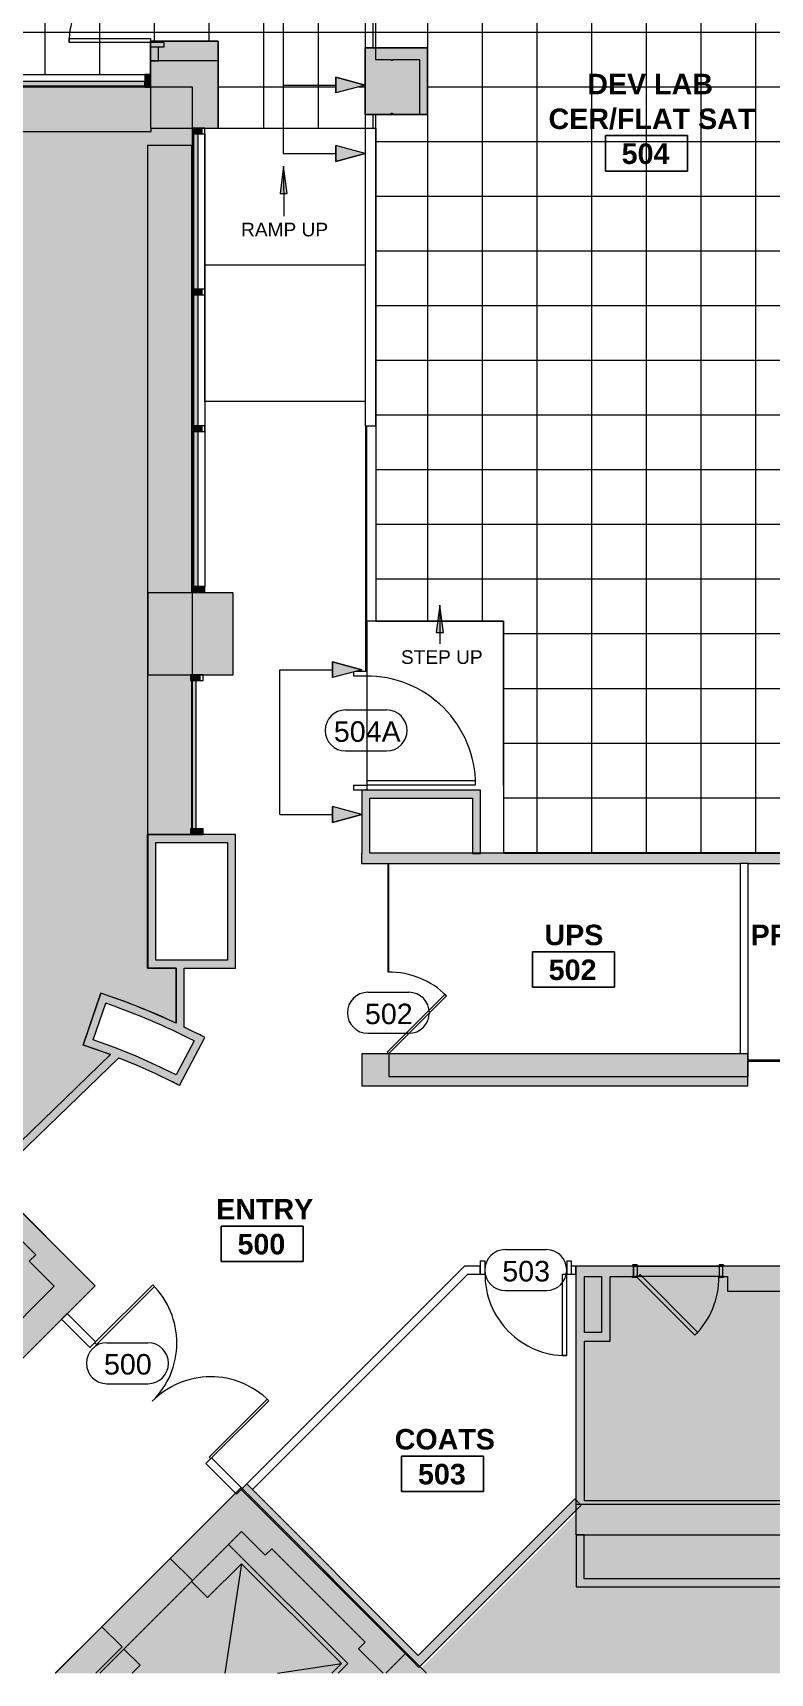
# Model space of a CAD drawing. Header units: inches. Extents: x 381 to 2249, y -1781 to -36.
# Drawn here: x 820 to 1144, y -1781 to -1061 of the extents above; entities that cross this region are included whole.
import ezdxf

# ---------------------------------------------------------------- set-up
doc = ezdxf.new("R2010")
doc.units = ezdxf.units.IN
doc.header["$MEASUREMENT"] = 0
for name, color, linetype, lineweight in [('A-ANNO-NOTE', 131, 'Continuous', 9), ('A-AREA-IDEN', 2, 'Continuous', 9), ('A-COLS', 52, 'Continuous', 13), ('A-DETL', 90, 'Continuous', 9), ('A-DETL-GENF', 92, 'Continuous', 9), ('A-DETL-THIN', 151, 'Continuous', 9), ('A-DOOR', 31, 'Continuous', 13), ('A-DOOR-FRAM', 31, 'Continuous', 20), ('A-DOOR-IDEN', 31, 'Continuous', 9), ('A-GLAZ-CURT', 52, 'Continuous', 13), ('A-GLAZ-CWMG', 51, 'Continuous', 13), ('A-WALL', 113, 'Continuous', 13), ('A-WALL-PATT', 111, 'Continuous', 13), ('G-ANNO-TEXT', 231, 'Continuous', 9), ('I-WALL', 2, 'Continuous', 13)]:
    doc.layers.add(name, color=color, linetype=linetype, lineweight=lineweight)
doc.styles.add('Swis721 Lt BT', font='swissl.ttf', dxfattribs={"height": 9})
doc.styles.add('Swis721 Lt BT_1', font='swissl.ttf', dxfattribs={"height": 6})
doc.styles.add('Swis721 Lt BT_B', font='', dxfattribs={"height": 9})
doc.styles.get('Swis721 Lt BT_B').set_extended_font_data('Swis721 Lt BT', bold=True)

# ---------------------------------------------------------------- blocks, each defined once
blk = doc.blocks.new('Walls 10 - Walls 10-5024447-Level 5 CONSTRUCTION')
at = {"layer": 'A-WALL', "lineweight": 9}
h = blk.add_hatch(color=7, dxfattribs=at)
h.paths.add_polyline_path([(1221.48, -1742.89), (1330.2, -1742.89), (1330.2, -1718.89), (1328.48, -1718.89), (1328.45, -1602.45), (1123.26, -1602.45), (1123.26, -1606.95), (1125.46, -1606.95), (1125.46, -1613.45), (1295.45, -1613.45), (1295.45, -1705.42), (1062.64, -1705.42), (1062.64, -1635.39), (1073.89, -1635.39), (1073.89, -1606.95), (1084.26, -1606.95), (1084.26, -1602.45), (1058.89, -1602.45), (1058.89, -1705.1), (1061.22, -1707.43), (1058.89, -1709.76), (1058.89, -1720.42), (1219.48, -1720.42), (1219.5, -1739.77), (1220.52, -1739.77), (1219.5, -1742.89)], flags=0)
h.paths.add_polyline_path([(1324.2, -1736.89), (1221.48, -1736.89), (1221.48, -1718.89), (1324.2, -1718.89)], flags=0)
h.paths.add_polyline_path([(1324.2, -1706.92), (1299.2, -1706.92), (1299.2, -1615.95), (1324.73, -1615.95), (1324.73, -1706.92)], flags=0)
h.paths.add_polyline_path([(1070.14, -1631.64), (1062.64, -1631.64), (1062.64, -1606.95), (1070.14, -1606.95), (1070.14, -1615.95)], flags=0)
h.paths.add_polyline_path([(1324.73, -1612.2), (1299.2, -1612.2), (1299.2, -1606.95), (1324.73, -1606.95)], flags=0)
at = {"layer": 'A-WALL', "color": 8, "lineweight": 20}
for p, q in [((1058.89, -1602.45), (1058.89, -1720.42)), ((1084.26, -1602.45), (1058.89, -1602.45)), ((1084.26, -1606.95), (1084.26, -1602.45)), ((1125.08, -1602.45), (1123.26, -1602.45)), ((1123.26, -1602.45), (1123.26, -1606.95)), ((1328.48, -1602.45), (1125.08, -1602.45)), ((1328.48, -1718.89), (1328.48, -1602.45)), ((1062.64, -1631.64), (1062.64, -1606.95)), ((1062.64, -1606.95), (1070.14, -1606.95)), ((1070.14, -1606.95), (1070.14, -1631.64)), ((1073.89, -1635.39), (1073.89, -1606.95)), ((1073.89, -1606.95), (1084.26, -1606.95)), ((1123.26, -1606.95), (1125.46, -1606.95)), ((1125.46, -1606.95), (1125.46, -1613.45)), ((1299.2, -1612.2), (1299.2, -1606.95)), ((1299.2, -1606.95), (1324.73, -1606.95)), ((1324.73, -1612.2), (1299.2, -1612.2)), ((1324.73, -1606.95), (1324.73, -1612.2)), ((1125.46, -1613.45), (1295.45, -1613.45)), ((1295.45, -1613.45), (1295.45, -1705.42)), ((1299.2, -1706.92), (1299.2, -1615.95)), ((1299.2, -1615.95), (1324.73, -1615.95)), ((1324.73, -1615.95), (1324.73, -1706.92)), ((1070.14, -1631.64), (1062.64, -1631.64)), ((1062.64, -1705.42), (1062.64, -1635.39)), ((1062.64, -1635.39), (1073.89, -1635.39)), ((1295.45, -1705.42), (1062.64, -1705.42)), ((1324.73, -1706.92), (1299.2, -1706.92)), ((1058.89, -1720.42), (1062.64, -1720.42)), ((1062.64, -1720.42), (1219.48, -1720.42)), ((1219.48, -1720.42), (1219.48, -1742.89)), ((1221.48, -1736.89), (1221.48, -1718.89)), ((1221.48, -1718.89), (1324.2, -1718.89)), ((1324.2, -1718.89), (1324.2, -1736.89)), ((1330.2, -1718.89), (1328.48, -1718.89)), ((1330.2, -1742.89), (1330.2, -1718.89)), ((1324.2, -1736.89), (1221.48, -1736.89)), ((1219.48, -1742.89), (1330.2, -1742.89))]:
    blk.add_line(p, q, dxfattribs=at)
at = {"layer": 'A-WALL', "lineweight": 9}
for p, q in [((1084.26, -1602.45), (1123.26, -1602.45)), ((1123.26, -1606.95), (1084.26, -1606.95))]:
    blk.add_line(p, q, dxfattribs=at)
blk = doc.blocks.new('Walls 27 - Walls 27-5057189-Level 5 CONSTRUCTION')
at = {"layer": 'A-WALL', "lineweight": 9}
blk.add_hatch(color=7, dxfattribs=at).paths.add_polyline_path([(531.98, -1781.15), (532.77, -1781.15), (766.26, -1547.65), (777.58, -1558.97), (780.4, -1556.14), (821.77, -1597.51), (818.94, -1600.33), (829.9, -1611.29), (795.25, -1645.94), (804.09, -1654.78), (847.81, -1611.06), (807.75, -1570.99), (809.99, -1568.75), (769.44, -1528.21), (743.9, -1553.75), (746.37, -1556.23), (521.45, -1781.15)], flags=0)
at = {"layer": 'A-WALL', "color": 8, "lineweight": 20}
for p, q in [((769.44, -1528.21), (743.9, -1553.75)), ((809.99, -1568.75), (769.44, -1528.21)), ((532.77, -1781.15), (766.26, -1547.65)), ((766.26, -1547.65), (777.58, -1558.97)), ((743.9, -1553.75), (746.37, -1556.23)), ((746.37, -1556.23), (521.45, -1781.15)), ((777.58, -1558.97), (780.4, -1556.14)), ((780.4, -1556.14), (821.77, -1597.51)), ((807.75, -1570.99), (809.99, -1568.75)), ((847.81, -1611.06), (807.75, -1570.99)), ((821.77, -1597.51), (818.94, -1600.33)), ((818.94, -1600.33), (829.9, -1611.29)), ((829.9, -1611.29), (795.25, -1645.94)), ((804.09, -1654.78), (847.81, -1611.06)), ((795.25, -1645.94), (804.09, -1654.78))]:
    blk.add_line(p, q, dxfattribs=at)
blk = doc.blocks.new('Walls 31 - Walls 28-5058252-Level 5 CONSTRUCTION')
at = {"layer": 'A-WALL', "lineweight": 9}
blk.add_hatch(color=7, dxfattribs=at).paths.add_polyline_path([(670.77, -1786.16), (688.58, -1786.16), (700.09, -1774.65), (691.19, -1765.74)], flags=0)
at = {"layer": 'A-WALL', "color": 8, "lineweight": 20}
for p, q in [((691.19, -1765.74), (670.77, -1786.16)), ((700.09, -1774.65), (691.19, -1765.74)), ((688.58, -1786.16), (700.09, -1774.65))]:
    blk.add_line(p, q, dxfattribs=at)
blk = doc.blocks.new('Walls 32 - Walls 32-5059790-Level 5 CONSTRUCTION')
at = {"layer": 'A-WALL', "lineweight": 9}
h = blk.add_hatch(color=7, dxfattribs=at)
h.paths.add_polyline_path([(993.09, -1781.15), (993.24, -1781), (911.93, -1699.68), (880.81, -1730.8), (890.54, -1740.52), (912.1, -1718.95), (922.53, -1729.38), (925.36, -1726.56), (966.37, -1767.56), (963.54, -1770.39), (974.3, -1781.15), (993.08, -1781.15)], flags=0)
h.paths.add_polyline_path([(990.03, -1778.62), (990.02, -1778.41), (990.14, -1778.51)], flags=0)
h.paths.add_polyline_path([(912.76, -1701.35), (911.95, -1700.54), (912.36, -1700.54)], flags=0)
at = {"layer": 'A-WALL', "color": 8, "lineweight": 20}
for p, q in [((911.93, -1699.68), (880.81, -1730.8)), ((993.24, -1781), (911.93, -1699.68)), ((890.54, -1740.52), (912.1, -1718.95)), ((912.1, -1718.95), (922.53, -1729.38)), ((922.53, -1729.38), (925.36, -1726.56)), ((925.36, -1726.56), (966.37, -1767.56)), ((880.81, -1730.8), (890.54, -1740.52)), ((966.37, -1767.56), (963.54, -1770.39)), ((963.54, -1770.39), (974.3, -1781.15)), ((993.09, -1781.15), (993.24, -1781))]:
    blk.add_line(p, q, dxfattribs=at)
blk = doc.blocks.new('Columns 2 - Columns 2-5065661-Level 5 CONSTRUCTION')
at = {"layer": 'A-COLS', "lineweight": 9}
blk.add_hatch(color=7, dxfattribs=at).paths.add_polyline_path([(908.47, -1342.89), (908.47, -1306.89), (870.97, -1306.89), (870.97, -1342.89), (890.36, -1342.89)], flags=0)
at = {"layer": 'A-COLS', "color": 8, "lineweight": 20}
for p, q in [((908.47, -1306.89), (870.97, -1306.89)), ((870.97, -1306.89), (870.97, -1342.89)), ((908.47, -1342.89), (908.47, -1306.89)), ((870.97, -1342.89), (908.47, -1342.89))]:
    blk.add_line(p, q, dxfattribs=at)
blk = doc.blocks.new('Columns 3 - Columns 2-5065752-Level 5 CONSTRUCTION')
at = {"layer": 'A-COLS', "color": 8, "lineweight": 20}
for p, q in [((901.93, -1307.34), (872.22, -1307.34)), ((872.22, -1307.34), (872.22, -1313.39)), ((901.93, -1336.88), (901.93, -1307.34)), ((872.22, -1313.39), (872.22, -1336.88)), ((872.22, -1336.88), (901.93, -1336.88))]:
    blk.add_line(p, q, dxfattribs=at)
blk = doc.blocks.new('System Panel - Glazed 2-5043937-Level 5 CONSTRUCTION')
at = {"layer": 'A-GLAZ-CURT', "lineweight": 9}
blk.add_hatch(color=7, dxfattribs=at).paths.add_polyline_path([(-34, 0.25), (34, 0.25), (34, 2.25), (-34, 2.25)], flags=0)
at = {"layer": 'A-GLAZ-CURT', "color": 8, "lineweight": 20}
for p, q in [((34, 2.25), (-34, 2.25)), ((-34, 2.25), (-34, 0.25)), ((-34, 0.25), (34, 0.25)), ((34, 0.25), (34, 2.25))]:
    blk.add_line(p, q, dxfattribs=at)
blk = doc.blocks.new('System Panel - Glazed 2-5067780-Level 5 CONSTRUCTION')
at = {"layer": 'A-GLAZ-CURT', "lineweight": 9}
blk.add_hatch(color=7, dxfattribs=at).paths.add_polyline_path([(-34.13, 2.25), (-34.13, 0.25), (34.13, 0.25), (34.13, 2.25), (27.38, 2.25)], flags=0)
at = {"layer": 'A-GLAZ-CURT', "color": 8, "lineweight": 20}
for p, q in [((34.13, 2.25), (-34.13, 2.25)), ((-34.13, 2.25), (-34.13, 0.25)), ((-34.13, 0.25), (34.13, 0.25)), ((34.13, 0.25), (34.13, 2.25))]:
    blk.add_line(p, q, dxfattribs=at)
blk = doc.blocks.new('Rectangular Mullion - 2_5_ x 5_ rectangular-5019623-Level 5 CONSTRUCTION')
at = {"layer": 'A-GLAZ-CWMG', "lineweight": 9}
blk.add_hatch(color=7, dxfattribs=at).paths.add_polyline_path([(0, 1.76), (0, -2.75), (-2.5, -2.75), (-2.5, 1.76), (-1.23, 1.76)], flags=0)
at = {"layer": 'A-GLAZ-CWMG', "color": 8, "lineweight": 20}
for p, q in [((-2.5, 2.75), (0, 2.75)), ((-2.5, -2.75), (-2.5, 2.75)), ((0, 2.75), (0, -2.75)), ((0, -2.75), (-2.5, -2.75))]:
    blk.add_line(p, q, dxfattribs=at)
blk = doc.blocks.new('System Panel - Glazed 2-5026264-Level 5 CONSTRUCTION')
at = {"layer": 'A-GLAZ-CURT', "lineweight": 9}
blk.add_hatch(color=7, dxfattribs=at).paths.add_polyline_path([(28.75, 0.25), (28.75, 2.25), (-28.75, 2.25), (-28.75, 0.25), (22.85, 0.25)], flags=0)
at = {"layer": 'A-GLAZ-CURT', "color": 8, "lineweight": 20}
for p, q in [((28.75, 2.25), (-28.75, 2.25)), ((-28.75, 2.25), (-28.75, 0.25)), ((-28.75, 0.25), (28.75, 0.25)), ((28.75, 0.25), (28.75, 2.25))]:
    blk.add_line(p, q, dxfattribs=at)
blk = doc.blocks.new('Walls 54 - Walls 3-5097410-Level 5 CONSTRUCTION')
at = {"layer": 'A-WALL', "lineweight": 9}
for p, q in [((58.33, -2292.62), (38.83, -2292.62)), ((38.83, -2292.74), (38.83, -2736.74)), ((58.34, -2363.49), (58.34, -2295.08)), ((58.34, -2422.12), (58.34, -2365.99)), ((58.34, -2428.12), (58.34, -2425.99)), ((58.34, -2483.49), (58.34, -2430.62)), ((58.34, -2543.49), (58.34, -2485.99)), ((58.34, -2603.49), (58.34, -2545.99)), ((58.34, -2663.49), (58.34, -2605.99)), ((58.34, -2733.99), (58.34, -2665.99)), ((38.83, -2736.74), (40.34, -2736.74))]:
    blk.add_line(p, q, dxfattribs=at)
blk = doc.blocks.new('Walls 69 - Walls 3-5097806-Level 5 CONSTRUCTION')
at = {"layer": 'A-WALL', "lineweight": 9}
for p, q in [((58.34, -2292.62), (38.83, -2292.62)), ((38.83, -2292.62), (38.83, -2594.97)), ((58.34, -2488.91), (58.34, -2292.62)), ((38.83, -2594.97), (38.94, -2594.97))]:
    blk.add_line(p, q, dxfattribs=at)
blk = doc.blocks.new('Single Flush w-Small Louvre - Int-L-WDMF-36_ x 84_-5099506-Level 5 CONSTRUCTION')
at = {"layer": 'A-DOOR', "color": 8, "lineweight": 20}
for p, q in [((-7.42, 28.07), (-8.65, 26.84)), ((-8.65, 26.84), (16.67, 1.51)), ((17.91, 2.75), (-7.42, 28.07)), ((16.67, 1.51), (17.91, 2.75))]:
    blk.add_line(p, q, dxfattribs=at)
at = {"layer": 'A-DOOR', "lineweight": 9}
blk.add_arc((17.91, 2.75), 35.81, 135, 180.5, dxfattribs=at)
at = {"layer": 'A-DOOR-FRAM', "color": 8}
for p, q in [((-20, 2.75), (-18, 2.75)), ((-20, 2.75), (-20, 2.25)), ((-20, 2.25), (-19.5, 2.25)), ((-19.5, -2.25), (-19.5, 2.25)), ((-18, -2.75), (-18, 2.75)), ((18, -2.75), (18, 2.75)), ((18, 2.75), (20, 2.75)), ((19.5, 2.25), (20, 2.25)), ((19.5, -2.25), (19.5, 2.25)), ((20, 2.75), (20, 2.25)), ((-20, -2.25), (-19.5, -2.25)), ((-20, -2.75), (-20, -2.25)), ((-20, -2.75), (-18, -2.75)), ((18, -2.75), (20, -2.75)), ((19.5, -2.25), (20, -2.25)), ((20, -2.75), (20, -2.25))]:
    blk.add_line(p, q, dxfattribs=at)
blk = doc.blocks.new('System Panel - Glazed 2-5107946-Level 5 CONSTRUCTION')
at = {"layer": 'A-GLAZ-CURT', "lineweight": 9}
blk.add_hatch(color=7, dxfattribs=at).paths.add_polyline_path([(-32.53, 2.11), (-32.53, 0.25), (32.53, 0.25), (32.53, 2.25), (-32.53, 2.25)], flags=0)
at = {"layer": 'A-GLAZ-CURT', "color": 8, "lineweight": 20}
for p, q in [((32.53, 2.25), (-32.53, 2.25)), ((-32.53, 2.25), (-32.53, 0.25)), ((-32.53, 0.25), (32.53, 0.25)), ((32.53, 0.25), (32.53, 2.25))]:
    blk.add_line(p, q, dxfattribs=at)
blk = doc.blocks.new('Single Glass Door1 - 36_ x 84_-5468083-Level 5 CONSTRUCTION')
at = {"layer": 'A-DOOR', "color": 8, "lineweight": 20}
for p, q in [((-7.42, 25.57), (-8.12, 24.87)), ((-8.12, 24.87), (17.2, -0.46)), ((17.91, 0.25), (-7.42, 25.57)), ((17.2, -0.46), (17.91, 0.25))]:
    blk.add_line(p, q, dxfattribs=at)
at = {"layer": 'A-DOOR', "lineweight": 9}
blk.add_arc((17.91, 0.25), 35.81, 135, 180.5, dxfattribs=at)
blk = doc.blocks.new('Columns 45 - Columns 2-5528227-Level 5 CONSTRUCTION')
at = {"layer": 'A-COLS', "lineweight": 9}
blk.add_hatch(color=7, dxfattribs=at).paths.add_polyline_path([(872.47, -1336.88), (901.93, -1336.88), (901.93, -1298.69), (872.22, -1298.69), (872.22, -1336.88)], flags=0)
at = {"layer": 'A-COLS', "color": 8, "lineweight": 20}
for p, q in [((901.93, -1298.69), (872.22, -1298.69)), ((872.22, -1298.69), (872.22, -1313.39)), ((901.93, -1336.88), (901.93, -1298.69)), ((872.22, -1313.39), (872.22, -1336.88)), ((872.22, -1336.88), (901.93, -1336.88))]:
    blk.add_line(p, q, dxfattribs=at)
blk = doc.blocks.new('Rectangular Mullion - 2_5_ x 5_ rectangular-5067085-Level 5 CONSTRUCTION')
at = {"layer": 'A-GLAZ-CWMG', "lineweight": 9}
blk.add_hatch(color=7, dxfattribs=at).paths.add_polyline_path([(0, -2.75), (0, 2.75), (-2.5, 2.75), (-2.5, -2.75)], flags=0)
at = {"layer": 'A-GLAZ-CWMG', "color": 8, "lineweight": 20}
for p, q in [((0, 2.75), (-2.5, 2.75)), ((-2.5, 2.75), (-2.5, -2.75)), ((0, -2.75), (0, 2.75)), ((-2.5, -2.75), (0, -2.75))]:
    blk.add_line(p, q, dxfattribs=at)
blk = doc.blocks.new('Double Glass Door - Full Rail - Long Pull-5548309-Level 5 CONSTRUCTION')
at = {"layer": 'A-DOOR', "lineweight": 20}
for p, q in [((-35, -1.26), (-36, -1.26)), ((-36, -1.75), (-36, -37.26)), ((-35, -37.26), (-35, -1.26)), ((35, -1.26), (36, -1.26)), ((35, -37.26), (35, -1.26)), ((36, -1.75), (36, -37.26)), ((-36, -37.26), (-35, -37.26)), ((36, -37.26), (35, -37.26))]:
    blk.add_line(p, q, dxfattribs=at)
at = {"layer": 'A-DOOR', "lineweight": 9}
for centre, start, end in [((-36, -1.26), 270, 0.5), ((36, -1.26), 179.5, 270)]:
    blk.add_arc(centre, 36, start, end, dxfattribs=at)
blk = doc.blocks.new('Single Flush - OTJ_SOLIDFLUSH_ALUM 3-5892479-Level 5 CONSTRUCTION')
at = {"layer": 'A-DOOR', "lineweight": 20}
for p, q in [((22.16, 48.06), (22.16, 0.25)), ((23.91, 48.06), (22.16, 48.06)), ((23.91, 0.25), (23.91, 48.06)), ((22.16, 0.25), (23.91, 0.25))]:
    blk.add_line(p, q, dxfattribs=at)
at = {"layer": 'A-DOOR', "lineweight": 9}
blk.add_arc((23.91, 0.25), 47.81, 90, 180.5, dxfattribs=at)
at = {"layer": 'A-DOOR-FRAM'}
for p, q in [((-26, -4.45), (-26, 0.25)), ((-26, 0.25), (-24, 0.25)), ((-24, -5.5), (-24, 0.25)), ((24, -5.5), (24, 0.25)), ((24, 0.25), (26, 0.25)), ((26, -5.5), (26, 0.25)), ((-25.72, -5.5), (-24, -5.5)), ((24, -5.5), (26, -5.5))]:
    blk.add_line(p, q, dxfattribs=at)
blk = doc.blocks.new('Single Flush - OTJ_SOLIDFLUSH_ALUM-5770997-Level 5 CONSTRUCTION')
at = {"layer": 'A-DOOR', "lineweight": 20}
for p, q in [((16.15625, -1.75), (17.302013, -1.75)), ((16.15625, -37.5625), (16.15625, -1.75)), ((17.90625, -1.75), (17.90625, -37.5625)), ((17.90625, -37.5625), (16.15625, -37.5625))]:
    blk.add_line(p, q, dxfattribs=at)
at = {"layer": 'A-DOOR', "lineweight": 9}
blk.add_arc((17.90625, -1.75), 35.8125, 179.5, 270, dxfattribs=at)
at = {"layer": 'A-DOOR-FRAM'}
for p, q in [((-20, 4), (-20, -1.75)), ((-20, 4), (-18, 4)), ((-18, 4), (-18, -1.75)), ((18.000004, 4), (18.000004, -1.75)), ((18.000004, 4), (20.000004, 4)), ((20.000004, 4), (20.000004, -1.75)), ((-20, -1.75), (-18, -1.75)), ((18.000004, -1.75), (20.000004, -1.75))]:
    blk.add_line(p, q, dxfattribs=at)
blk = doc.blocks.new('column - column-5689723-Level 5 CONSTRUCTION')
at = {"layer": 'A-WALL', "lineweight": 9}
blk.add_hatch(color=7, dxfattribs=at).paths.add_polyline_path([(986.14, -1096.9), (993.83, -1096.9), (993.83, -1067.65), (966.47, -1067.65), (966.47, -1096.9), (971.1, -1096.9)], flags=0)
at = {"layer": 'A-WALL', "color": 8, "lineweight": 20}
for p, q in [((993.83, -1067.65), (966.47, -1067.65)), ((966.47, -1067.65), (966.47, -1096.9)), ((993.83, -1096.9), (993.83, -1067.65)), ((966.47, -1096.9), (993.83, -1096.9))]:
    blk.add_line(p, q, dxfattribs=at)
blk = doc.blocks.new('Single Flush - OTJ_SOLIDFLUSH_ALUM-V11-Level 5 CONSTRUCTION')
at = {"layer": 'A-DOOR', "lineweight": 20}
for p, q in [((16.15625, -1.75), (17.90625, -1.75)), ((16.15625, -37.5625), (16.15625, -1.75)), ((17.90625, -1.75), (17.90625, -37.5625)), ((17.90625, -37.5625), (16.15625, -37.5625))]:
    blk.add_line(p, q, dxfattribs=at)
at = {"layer": 'A-DOOR', "lineweight": 9}
blk.add_arc((17.90625, -1.75), 35.8125, 179.5, 270, dxfattribs=at)
at = {"layer": 'A-DOOR-FRAM'}
for p, q in [((-20, 4), (-20, -1.75)), ((-20, 4), (-18, 4)), ((-18, 4), (-18, -1.75)), ((18.000004, 4), (18.000004, -1.75)), ((18.000004, 4), (20.000004, 4)), ((20.000004, 4), (20.000004, -1.75)), ((-20, -1.75), (-18, -1.75)), ((18.000004, -1.75), (20.000004, -1.75))]:
    blk.add_line(p, q, dxfattribs=at)
blk = doc.blocks.new('Align Symbol - Adjustable-5833604-Level 5 CONSTRUCTION')
at = {"layer": 'A-DETL-GENF'}
for p, q in [((0, -36), (0, -12.91)), ((30, -36), (30, -12.91)), ((0, -36), (30, -36))]:
    blk.add_line(p, q, dxfattribs=at)
blk = doc.blocks.new('Align Symbol - Adjustable-5833640-Level 5 CONSTRUCTION')
at = {"layer": 'A-DETL-GENF'}
for p, q in [((0, 36), (0, 12.91)), ((0, 36), (63.59, 36)), ((63.59, 36), (63.59, 12.91))]:
    blk.add_line(p, q, dxfattribs=at)
blk = doc.blocks.new('Room Tag - Room Name and Number-3379422-Level 5 CONSTRUCTION')
at = {"layer": 'A-AREA-IDEN'}
for p, q in [((-0.1881, -0.1636), (-0.1881, -0.0018)), ((-0.1881, -0.0018), (0.1869, -0.0018)), ((0.1869, -0.0018), (-0.1881, -0.0018)), ((-0.1881, -0.0018), (-0.1881, -0.1636)), ((0.1869, -0.0018), (0.1869, -0.1636)), ((0.1869, -0.1636), (0.1869, -0.0018)), ((0.1869, -0.1636), (-0.1881, -0.1636)), ((-0.1881, -0.1636), (0.1869, -0.1636))]:
    blk.add_line(p, q, dxfattribs=at)
blk = doc.blocks.new('Door Tag - Door Tag-41184-Level 5 CONSTRUCTION')
at = {"layer": 'A-DOOR-IDEN'}
for p, q in [((-0.09375, 0.09375), (0.09375, 0.09375)), ((-0.09375, -0.09375), (0.09375, -0.09375))]:
    blk.add_line(p, q, dxfattribs=at)
for centre, start, end in [((-0.09375, 0), 90, 270), ((0.09375, 0), 270, 90)]:
    blk.add_arc(centre, 0.09375, start, end, dxfattribs=at)

msp = doc.modelspace()

# ---------------------------------------------------------------- hatches: boundary and pattern name
at = {"layer": 'A-ANNO-NOTE'}
for points in [[(966.41, -1084.03), (966.46, -1084.01), (953.56, -1080.58)], [(953.56, -1087.5), (966.41, -1084.03), (953.56, -1080.58), (953.56, -1087.47)], [(953.56, -1117.5), (966.47, -1114.04), (953.56, -1110.58), (953.56, -1112.14)], [(952.04, -1344.1), (964.95, -1340.64), (952.04, -1337.18)], [(952.04, -1407.69), (964.95, -1404.23), (952.04, -1400.77)]]:
    msp.add_hatch(color=256, dxfattribs=at).paths.add_polyline_path(points, flags=0)
at = {"layer": 'A-DETL-GENF'}
h = msp.add_hatch(dxfattribs=at)
h.set_pattern_fill('FP2_8', color=254, style=0, pattern_type=2)
h.set_pattern_definition([(0, (-470.073, 619.15), (0, 24), []), (90, (-470.073, 619.15), (-24, 1e-15), [])])
h.paths.add_polyline_path([(1693.61, -1569.08), (1706.52, -1565.62), (1706.52, -1572.54), (1697.9, -1570.23)], flags=0)
h.paths.add_polyline_path([(1966.79, -1714.89), (2156.27, -1714.89), (2156.27, -1691.16), (2179.45, -1691.16), (2179.44, -1516.48), (2156.27, -1516.48), (2156.29, -1485.24), (2179.45, -1485.24), (2179.45, -1324.3), (2156.29, -1324.3), (2156.29, -1293.32), (2179.45, -1293.32), (2179.45, -1180.35), (2156.29, -1180.35), (2156.29, -1149.41), (2179.45, -1149.41), (2179.45, -805.57), (2173.15, -805.57), (2168.37, -820.66), (2142.16, -812.31), (2152.38, -780.14), (2174.01, -787), (2230.07, -611.24), (2208.83, -604.46), (2215.28, -584.24), (2013.19, -520.11), (2006.81, -540.12), (1980.87, -531.89), (1987.29, -511.65), (1784.64, -447.35), (1777.69, -469.28), (1751.74, -461.04), (1758.7, -439.12), (1555.91, -374.78), (1548.95, -396.7), (1522.98, -388.45), (1529.94, -366.54), (1327.96, -302.46), (1321.01, -324.38), (1291.44, -315), (1298.43, -292.99), (1100.12, -230.07), (1093.1, -252.06), (1063.58, -242.7), (1063.58, -242.61), (1063.54, -242.59), (1065.93, -235.08), (1052.71, -234.48), (1054.8, -227.88), (1065.95, -235.01), (1070.5, -220.67), (871.37, -157.5), (864.38, -179.51), (834.76, -170.08), (841.71, -148.16), (645.34, -85.85), (638.83, -106.37), (570.95, -84.81), (570.95, -100.41), (428.47, -100.41), (428.44, -112.91), (415.97, -112.91), (416.01, -318.91), (443.92, -318.91), (443.92, -350.39), (415.97, -350.39), (416.01, -556.89), (425.98, -556.89), (425.96, -592.8), (416.01, -592.8), (416.01, -799.14), (443.96, -799.14), (443.96, -828.61), (416.01, -828.61), (416.01, -1066.89), (428.3, -1066.89), (428.34, -1079.39), (872.22, -1079.39), (872.22, -1064.69), (901.93, -1064.69), (901.93, -1102.88), (971.1, -1102.88), (971.1, -1319.33), (1027.07, -1319.33), (1027.07, -1421.16), (1185.5, -1421.16), (1185.5, -1393.33), (1212.77, -1393.33), (1212.77, -1133.84), (1190.11, -1133.84), (1190.11, -1104.09), (1215.81, -1104.09), (1215.81, -936.89), (1199.31, -936.89), (1199.31, -936.96), (965.95, -936.96), (965.95, -886.75), (971.3, -886.75), (971.3, -718.53), (964.12, -716.25), (973.16, -687.74), (1001.71, -696.8), (1000.56, -700.43), (1099.69, -731.88), (1130.85, -633.65), (1815.84, -850.98), (1796.65, -911.47), (1682.72, -875.14), (1682.72, -1131.82), (1707.36, -1131.82), (1707.36, -1198.32), (1682.72, -1198.32), (1682.72, -1272.37), (1706.75, -1272.37), (1706.77, -1294.33), (1707.38, -1294.33), (1707.38, -1306.76), (1742.76, -1306.76), (1742.76, -1443.86), (1682.76, -1443.86), (1682.76, -1485.46), (1722.03, -1485.46), (1722, -1514.46), (1693.61, -1514.46), (1693.61, -1691.19), (1707.22, -1691.19), (1707.22, -1714.89), (1915.45, -1714.89), (1915.45, -1691.17), (1947.18, -1691.17), (1947.18, -1714.89)], flags=0)
h.paths.add_polyline_path([(1706.52, -1602.54), (1693.61, -1599.08), (1706.52, -1595.62)], flags=0)
h.paths.add_polyline_path([(993.83, -1096.9), (966.47, -1096.9), (966.47, -1067.65), (993.83, -1067.65)], flags=0)
h.paths.add_polyline_path([(953.56, -1087.5), (953.56, -1080.55), (966.46, -1084.05), (953.7, -1087.47)], flags=0)
h.paths.add_polyline_path([(681.72, -1074.06), (659.47, -1074.06), (659.47, -1050.06), (683.47, -1050.06), (683.47, -1074.06)], flags=0)
h.paths.add_polyline_path([(953.56, -1057.47), (953.56, -1050.55), (966.42, -1054.02), (965.95, -1054.15)], flags=0)
h.paths.add_polyline_path([(1853.12, -1019.06), (1830.23, -1011.8), (1837.53, -988.81), (1860.42, -996.07), (1855.43, -1011.8)], flags=0)
h.paths.add_polyline_path([(705.93, -831.68), (645.56, -831.68), (645.56, -802.15), (706.31, -802.18), (706.31, -829.68), (705.93, -829.68), (705.93, -829.94)], flags=0)
h.paths.add_polyline_path([(1942.16, -749.9), (1941.92, -749.83), (1941.9, -749.87), (1910.46, -739.85), (1923.17, -699.81), (1954.86, -709.87), (1942.16, -749.87)], flags=0)
h.paths.add_polyline_path([(659.64, -587.75), (659.64, -563.75), (683.64, -563.75), (683.64, -587.75)], flags=0)
h.paths.add_polyline_path([(1046.83, -295.7), (1033.48, -295.09), (1035.57, -288.49)], flags=0)
h = msp.add_hatch(color=9, dxfattribs=at)
h.paths.add_polyline_path([(508.24, -1781.15), (521.45, -1781.15), (746.37, -1556.23), (743.9, -1553.75), (769.44, -1528.21), (801.85, -1560.62), (854.63, -1509.6), (842.52, -1505.48), (850.3, -1482.61), (854.63, -1484.12), (862.38, -1486.96), (868.69, -1489.43), (876.12, -1492.56), (883.47, -1495.87), (883.44, -1471.7), (870.86, -1471.7), (870.86, -1412.95), (889.72, -1412.95), (889.72, -1410.45), (890.22, -1410.45), (890.22, -1345.39), (889.72, -1345.39), (889.72, -1342.89), (870.97, -1342.89), (870.97, -1306.89), (890.55, -1306.89), (890.55, -1102.88), (872.22, -1102.88), (872.22, -1084.89), (428.3, -1084.89), (428.34, -1104.39), (428.47, -1104.39), (428.47, -1152.92), (420.55, -1152.92), (420.55, -1212.42), (404.63, -1212.42), (412.9, -1251.33), (413.04, -1251.3), (414.49, -1258.12), (413.49, -1258.33), (415.45, -1267.56), (403.63, -1272.31), (392.01, -1277.51), (384.83, -1281.05), (384.83, -1781.15), (484.01, -1781.15)], flags=0)
h.paths.add_polyline_path([(968.08, -1781.15), (974.3, -1781.15), (963.54, -1770.39), (966.37, -1767.56), (925.36, -1726.56), (922.53, -1729.38), (912.1, -1718.95), (890.54, -1740.52), (880.81, -1730.8), (850.81, -1760.8), (859.65, -1769.64), (848.14, -1781.15), (966.37, -1781.15)], flags=0)
h.paths.add_polyline_path([(677.72, -1781.15), (804.09, -1654.78), (795.25, -1645.94), (829.9, -1611.29), (818.94, -1600.33), (821.77, -1597.51), (780.4, -1556.14), (777.58, -1558.97), (766.26, -1547.65), (679.99, -1633.92), (743.63, -1697.56), (766.13, -1675.07), (774.97, -1683.9), (722.32, -1736.55), (713.58, -1727.81), (735.25, -1706.15), (671.51, -1642.41), (595.14, -1718.77), (657.52, -1781.15), (660.05, -1781.15), (683.53, -1757.67), (692.37, -1766.5), (677.72, -1781.15)], flags=0)
h.paths.add_polyline_path([(532.77, -1781.15), (651.86, -1781.15), (592.31, -1721.6)], flags=0)
h.paths.add_polyline_path([(1299.2, -1736.89), (1324.2, -1736.89), (1324.2, -1718.89), (1232.5, -1718.89), (1232.5, -1736.89), (1295.45, -1736.89)], flags=0)
h.paths.add_polyline_path([(1324.73, -1706.92), (1324.73, -1615.95), (1299.2, -1615.95), (1299.2, -1706.92), (1324.2, -1706.92)], flags=0)
h.paths.add_polyline_path([(1106.41, -1705.42), (1295.45, -1705.42), (1295.45, -1613.45), (1125.46, -1613.45), (1125.46, -1606.95), (1123.26, -1606.95), (1123.26, -1602.45), (1084.26, -1602.45), (1084.26, -1606.95), (1073.89, -1606.95), (1073.89, -1635.39), (1062.64, -1635.39), (1062.64, -1705.42)], flags=0)
h.paths.add_polyline_path([(1070.14, -1631.64), (1070.14, -1606.95), (1062.64, -1606.95), (1062.64, -1631.64)], flags=0)
h.paths.add_polyline_path([(1324.73, -1612.2), (1324.73, -1606.95), (1299.2, -1606.95), (1299.2, -1612.2), (1324.2, -1612.2)], flags=0)
h.paths.add_polyline_path([(384.83, -1274.35), (389.73, -1271.96), (399.11, -1267.72), (409.47, -1263.44), (408.61, -1259.4), (407.63, -1259.6), (404.63, -1245.67), (393.74, -1195.75), (391.56, -1196.41), (391.27, -1195.46), (384.83, -1197.43), (384.83, -1272.35)], flags=0)
h.paths.add_polyline_path([(419.53, -1211.42), (419.53, -1151.92), (427.47, -1151.92), (427.47, -1104.39), (412.45, -1104.39), (412.45, -1157.74), (389.55, -1161.92), (392.57, -1176.77), (396.58, -1175.89), (404.33, -1211.42), (415.45, -1211.42)], flags=0)
h.paths.add_polyline_path([(384.83, -1196.38), (390.98, -1194.5), (389.95, -1191.15), (392.34, -1190.42), (393.15, -1193.05), (389.73, -1177.38), (391.59, -1176.98), (390.3, -1170.6), (388.06, -1171), (387.89, -1170.01), (384.83, -1170.55), (384.83, -1194.5)], flags=0)
h.paths.add_polyline_path([(384.83, -1169.54), (387.71, -1169.03), (387.11, -1165.58), (384.83, -1165.98), (384.83, -1169.03)], flags=0)
h = msp.add_hatch(color=9, dxfattribs=at)
h.paths.add_polyline_path([(1058.89, -1781.15), (1227.7, -1781.15), (1227.7, -1745.77), (1227.2, -1745.77), (1227.2, -1743.27), (1059.01, -1743.27), (1059.01, -1720.42), (1058.89, -1720.42), (1058.89, -1711.11), (991.12, -1778.88), (993.24, -1781), (993.09, -1781.15), (1053.67, -1781.15)], flags=0)
h.paths.add_polyline_path([(1232.5, -1781.15), (1232.5, -1745.77), (1229.7, -1745.77), (1229.7, -1781.15), (1232.45, -1781.15)], flags=0)
h.paths.add_polyline_path([(1232.45, -1743.27), (1232.5, -1743.27), (1232.5, -1742.89), (1232.45, -1742.89)], flags=0)
h.paths.add_polyline_path([(1062.64, -1739.77), (1219.48, -1739.77), (1219.48, -1735.3), (1150.88, -1735.3), (1150.88, -1720.42), (1062.51, -1720.42), (1062.51, -1739.77)], flags=0)
h.paths.add_polyline_path([(1226.67, -1736.89), (1232.5, -1736.89), (1232.5, -1718.89), (1221.48, -1718.89), (1221.48, -1736.89), (1226.04, -1736.89)], flags=0)
h.paths.add_polyline_path([(1154.38, -1731.8), (1219.48, -1731.8), (1219.48, -1720.42), (1154.38, -1720.42)], flags=0)
at = {"layer": 'A-WALL-PATT', "lineweight": 9}
for points in [[(964.95, -1421.16), (968.45, -1421.16), (968.45, -1393.58), (964.95, -1393.58), (964.95, -1407.69)], [(1017, -1397.08), (1017, -1393.58), (968.45, -1393.58), (968.45, -1397.08), (1013.5, -1397.08)], [(1017, -1421.16), (1017, -1397.08), (1013.5, -1397.08), (1013.5, -1421.16)], [(890.36, -1416.45), (905.93, -1416.45), (905.93, -1412.95), (870.97, -1412.95), (870.97, -1416.45), (874.47, -1416.45)], [(874.47, -1471.7), (874.47, -1416.45), (870.97, -1416.45), (870.97, -1471.7)], [(905.93, -1468.2), (909.43, -1468.2), (909.43, -1412.95), (905.93, -1412.95), (905.93, -1446.64)], [(1106.41, -1425.79), (1212.77, -1425.79), (1212.77, -1421.16), (964.77, -1421.16), (964.77, -1425.79), (986.14, -1425.79)], [(976.83, -1473.27), (976.83, -1426.27), (976.33, -1426.27), (976.33, -1473.27)], [(883.47, -1471.7), (883.44, -1468.2), (874.47, -1468.2), (874.47, -1471.7), (883.44, -1471.7)], [(886.97, -1497.52), (886.97, -1468.2), (883.47, -1468.2), (883.47, -1495.87), (886.97, -1497.52)], [(886.97, -1471.7), (909.43, -1471.7), (909.43, -1468.2), (886.97, -1468.2)], [(847.01, -1503.16), (853.61, -1483.75), (850.3, -1482.61), (843.68, -1502.07), (845.35, -1502.61)], [(891.27, -1503.54), (892.89, -1500.44), (886.97, -1497.52), (883.44, -1495.85), (876.12, -1492.56), (868.69, -1489.43), (861.18, -1486.5), (853.61, -1483.75), (852.48, -1487.06), (862.38, -1490.7), (872.15, -1494.66), (881.78, -1498.94), (888.16, -1502.03)], [(881.82, -1521.63), (883.44, -1518.53), (874.07, -1513.97), (865.51, -1510.17), (856.32, -1506.49), (845.35, -1502.61), (843.68, -1502.07), (842.55, -1505.38), (848.62, -1507.42), (856.44, -1510.28), (858.23, -1510.98), (866.21, -1514.27), (874.07, -1517.82), (875.5, -1518.53)], [(884.92, -1523.24), (896, -1502.03), (892.89, -1500.44), (881.82, -1521.63), (883.44, -1522.47)], [(804.71, -1562.72), (858.23, -1510.98), (854.63, -1509.6), (802.28, -1560.2)], [(1134.45, -1523.27), (1134.45, -1519.27), (1133.49, -1519.27), (1131.08, -1509.27), (964.97, -1509.27), (964.97, -1523.27), (1106.41, -1523.27)], [(1134.58, -1519.27), (1134.58, -1509.27), (1131.08, -1509.27), (1133.49, -1519.27), (1134.45, -1519.27)], [(1062.51, -1743.27), (1062.51, -1720.42), (1059.01, -1720.42), (1059.01, -1743.27), (1061.22, -1743.27)], [(1106.41, -1743.27), (1219.45, -1743.27), (1219.45, -1739.77), (1062.51, -1739.77), (1062.51, -1743.27), (1097.05, -1743.27)]]:
    msp.add_hatch(color=7, dxfattribs=at).paths.add_polyline_path(points, flags=0)
h = msp.add_hatch(color=7, dxfattribs=at)
h.paths.add_polyline_path([(1212.77, -1512.52), (1212.77, -1512.02), (1212.52, -1512.04), (1212.52, -1512.52), (1212.62, -1512.52)], flags=0)
h.paths.add_polyline_path([(1176.52, -1512.52), (1176.52, -1512.02), (1134.58, -1512.02), (1134.58, -1512.52)], flags=0)
h = msp.add_hatch(color=7, dxfattribs=at)
h.paths.add_polyline_path([(987.62, -1775.38), (989.68, -1773.32), (914.43, -1698.07), (912.38, -1700.14), (987.2, -1774.96)], flags=0)
h.paths.add_polyline_path([(912.76, -1701.35), (912.36, -1700.54), (911.95, -1700.54)], flags=0)
h = msp.add_hatch(color=7, dxfattribs=at)
h.paths.add_polyline_path([(990.03, -1778.62), (990.14, -1778.51), (990.02, -1778.41)], flags=0)
h.paths.add_polyline_path([(990.45, -1778.2), (1061.22, -1707.43), (1058.39, -1704.6), (987.62, -1775.38), (989.97, -1777.73)], flags=0)
at = {"layer": 'G-ANNO-TEXT'}
for points in [[(930.53, -1119.61), (929.02, -1131.62), (932.18, -1131.6)], [(999.25, -1312.26), (997.59, -1324.25), (1000.75, -1324.27)]]:
    msp.add_hatch(color=7, dxfattribs=at).paths.add_polyline_path(points, flags=0)

# ---------------------------------------------------------------- linework, layer by layer
at = {"layer": 'A-ANNO-NOTE'}
for p, q in [((966.47, -1084.01), (953.56, -1080.55)), ((966.47, -1084.01), (953.56, -1080.55)), ((953.56, -1080.58), (966.47, -1084.04)), ((953.56, -1087.5), (953.56, -1080.58)), ((966.47, -1084.04), (953.56, -1080.58)), ((953.56, -1080.58), (953.56, -1087.5)), ((966.47, -1084.04), (953.56, -1087.5)), ((966.47, -1084.04), (953.56, -1087.5)), ((966.41, -1084.03), (966.47, -1084.01)), ((966.47, -1084.01), (966.41, -1084.03)), ((953.56, -1110.58), (953.56, -1117.5)), ((966.47, -1114.04), (953.56, -1110.58)), ((966.47, -1114.04), (953.56, -1110.58)), ((953.56, -1117.5), (953.56, -1110.58)), ((953.56, -1117.5), (966.47, -1114.04)), ((966.47, -1114.04), (953.56, -1117.5)), ((952.04, -1337.18), (964.95, -1340.64)), ((952.04, -1344.1), (952.04, -1337.18)), ((964.95, -1340.64), (952.04, -1337.18)), ((952.04, -1337.18), (952.04, -1344.1)), ((964.95, -1340.64), (952.04, -1344.1)), ((964.95, -1340.64), (952.04, -1344.1)), ((952.04, -1400.77), (952.04, -1407.69)), ((964.95, -1404.23), (952.04, -1400.77)), ((964.95, -1404.23), (952.04, -1400.77)), ((952.04, -1407.69), (952.04, -1400.77)), ((952.04, -1407.69), (964.95, -1404.23)), ((964.95, -1404.23), (952.04, -1407.69))]:
    msp.add_line(p, q, dxfattribs=at)
at = {"layer": 'A-DETL', "lineweight": 13}
for p, q in [((430.8, -1079.39), (872.22, -1079.39)), ((896.05, -1162.88), (896.05, -1102.88)), ((896.05, -1102.88), (966.47, -1102.88)), ((896.05, -1105.39), (896.05, -1304.14)), ((966.47, -1102.88), (966.47, -1162.88)), ((896.05, -1222.88), (896.05, -1162.88)), ((896.05, -1162.88), (966.47, -1162.88)), ((966.47, -1162.88), (966.47, -1222.88)), ((966.47, -1222.88), (896.05, -1222.88)), ((1027.07, -1319.33), (967.07, -1319.33)), ((967.07, -1319.33), (967.07, -1391.33)), ((1027.07, -1391.33), (1027.07, -1319.33)), ((849.9, -1781.15), (906.45, -1724.61)), ((906.45, -1724.61), (958.77, -1776.93)), ((897.25, -1747.94), (912.1, -1733.09)), ((912.1, -1733.09), (904.86, -1781.15)), ((912.1, -1733.09), (955.94, -1776.93)), ((890.18, -1740.87), (897.25, -1747.94)), ((867.55, -1777.64), (860.48, -1770.57)), ((864.05, -1781.15), (867.55, -1777.64)), ((927.97, -1781.15), (955.94, -1776.93)), ((955.94, -1776.93), (951.73, -1781.15)), ((958.77, -1776.93), (954.56, -1781.15))]:
    msp.add_line(p, q, dxfattribs=at)
at = {"layer": 'A-DETL-THIN'}
for p, q in [((872.22, -1079.39), (872.22, -1064.69)), ((872.22, -1064.69), (901.93, -1064.69)), ((901.93, -1064.69), (901.93, -1102.88)), ((966.47, -1096.9), (966.47, -1067.65)), ((966.47, -1067.65), (993.83, -1067.65)), ((993.83, -1067.65), (993.83, -1096.9)), ((428.3, -1079.39), (872.22, -1079.39)), ((890.55, -1084.89), (428.3, -1084.89)), ((890.55, -1412.95), (890.55, -1084.89)), ((993.83, -1096.9), (966.47, -1096.9)), ((901.93, -1102.88), (971.1, -1102.88)), ((971.1, -1102.88), (971.1, -1319.33)), ((971.1, -1319.33), (1027.07, -1319.33)), ((1027.07, -1319.33), (1027.07, -1421.16)), ((870.86, -1471.7), (870.86, -1412.95)), ((870.86, -1412.95), (890.55, -1412.95)), ((1027.07, -1421.16), (1185.5, -1421.16)), ((883.47, -1471.7), (870.86, -1471.7)), ((883.47, -1495.87), (883.47, -1471.7)), ((842.52, -1505.48), (850.3, -1482.61)), ((801.85, -1560.62), (854.63, -1509.6)), ((854.63, -1509.6), (842.52, -1505.48)), ((847.81, -1611.06), (775.33, -1538.58)), ((1328.48, -1602.45), (1058.89, -1602.45)), ((1058.89, -1602.45), (1058.89, -1706.92)), ((677.72, -1781.15), (847.81, -1611.06)), ((911.93, -1699.68), (830.46, -1781.15)), ((984.4, -1772.16), (911.93, -1699.68)), ((1058.89, -1706.92), (1328.48, -1706.92)), ((975.42, -1781.15), (984.4, -1772.16))]:
    msp.add_line(p, q, dxfattribs=at)
msp.add_arc((747.12, -1788.96), 323.26, 65.0531, 71.38726, dxfattribs=at)
at = {"layer": 'A-WALL'}
for p, q in [((966.47, -991.21), (966.47, -1072.9)), ((971.1, -1072.9), (971.1, -991.21)), ((966.47, -1096.9), (966.47, -1233.64)), ((971.1, -1233.64), (971.1, -1096.9)), ((966.47, -1233.64), (971.1, -1233.64)), ((1134.58, -1425.79), (1131.08, -1425.79)), ((914.43, -1698.07), (916.9, -1700.54))]:
    msp.add_line(p, q, dxfattribs=at)
at = {"layer": 'A-WALL', "color": 8, "lineweight": 20}
for p, q in [((966.47, -1072.9), (966.47, -1096.9)), ((977.83, -1072.9), (971.1, -1072.9)), ((977.83, -1073.21), (977.83, -1072.9)), ((990.47, -1072.9), (978.33, -1072.9)), ((978.33, -1072.9), (978.33, -1073.21)), ((990.47, -1096.9), (990.47, -1072.9)), ((978.33, -1073.21), (977.83, -1073.21)), ((971.1, -1096.9), (977.83, -1096.9)), ((977.83, -1096.9), (977.83, -1096.33)), ((977.83, -1096.33), (978.33, -1096.33)), ((978.33, -1096.33), (978.33, -1096.9)), ((978.33, -1096.9), (990.47, -1096.9)), ((964.95, -1421.16), (964.77, -1421.16)), ((964.77, -1421.16), (964.77, -1425.79)), ((1198.15, -1421.16), (968.45, -1421.16)), ((964.77, -1425.79), (1131.08, -1425.79)), ((1134.58, -1425.79), (1212.77, -1425.79)), ((964.97, -1509.27), (964.97, -1523.27)), ((1134.58, -1509.27), (964.97, -1509.27)), ((976.83, -1509.27), (976.83, -1519.27)), ((1134.45, -1512.02), (1134.45, -1509.27)), ((1134.58, -1519.27), (1134.58, -1509.27)), ((976.83, -1519.27), (1134.58, -1519.27)), ((1134.45, -1523.27), (1134.45, -1512.52)), ((964.97, -1523.27), (1134.45, -1523.27)), ((1058.39, -1704.6), (989.68, -1773.32)), ((1061.22, -1707.43), (1058.39, -1704.6)), ((990.03, -1778.62), (1061.22, -1707.43)), ((987.2, -1775.79), (990.03, -1778.62))]:
    msp.add_line(p, q, dxfattribs=at)
at = {"layer": 'A-WALL', "color": 55}
for p, q in [((967.07, -1393.58), (966.57, -1393.58)), ((912.38, -1700.11), (911.95, -1700.54))]:
    msp.add_line(p, q, dxfattribs=at)
at = {"layer": 'G-ANNO-TEXT', "color": 7}
for p, q in [((930.53, -1119.61), (929.02, -1131.62)), ((932.18, -1131.6), (930.53, -1119.61)), ((930.53, -1119.61), (930.66, -1141.57)), ((929.02, -1131.62), (932.18, -1131.6)), ((999.25, -1312.26), (997.59, -1324.25)), ((999.25, -1312.26), (999.13, -1329.25)), ((1000.75, -1324.27), (999.25, -1312.26)), ((997.59, -1324.25), (1000.75, -1324.27))]:
    msp.add_line(p, q, dxfattribs=at)
at = {"layer": 'I-WALL'}
for p, q in [((875.72, -1067.39), (872.22, -1067.39)), ((872.22, -1067.39), (872.22, -1073.34)), ((875.72, -1073.34), (875.72, -1067.39)), ((872.22, -1073.34), (875.72, -1073.34)), ((966.57, -1233.64), (966.57, -1341.33)), ((967.07, -1341.33), (967.07, -1233.64)), ((966.57, -1341.33), (967.07, -1341.33)), ((966.57, -1393.33), (966.57, -1393.58)), ((967.07, -1393.33), (966.57, -1393.33)), ((967.07, -1393.58), (967.07, -1393.33)), ((1131.08, -1425.79), (1131.08, -1509.27)), ((1134.58, -1509.27), (1134.58, -1425.79)), ((1010.04, -1602.45), (914.43, -1698.07)), ((1016.89, -1602.45), (1010.04, -1602.45)), ((1016.89, -1605.95), (1016.89, -1602.45)), ((1058.89, -1602.45), (1056.89, -1602.45)), ((1056.89, -1602.45), (1056.89, -1605.95)), ((1058.89, -1605.95), (1058.89, -1602.45)), ((916.9, -1700.54), (1011.49, -1605.95)), ((1011.49, -1605.95), (1016.89, -1605.95)), ((1056.89, -1605.95), (1058.89, -1605.95)), ((835.57, -1623.3), (833.1, -1625.77)), ((833.1, -1625.77), (845.56, -1638.24)), ((848.04, -1635.76), (835.57, -1623.3)), ((845.56, -1638.24), (848.04, -1635.76)), ((898.95, -1686.67), (896.47, -1689.15)), ((896.47, -1689.15), (909.91, -1702.58)), ((912.38, -1700.11), (898.95, -1686.67)), ((909.91, -1702.58), (911.95, -1700.54))]:
    msp.add_line(p, q, dxfattribs=at)
at = {"layer": 'I-WALL', "color": 8, "lineweight": 20}
for p, q in [((964.95, -1393.58), (964.95, -1421.16)), ((966.57, -1393.58), (964.95, -1393.58)), ((1017, -1393.58), (967.07, -1393.58)), ((1017, -1421.27), (1017, -1393.58)), ((968.45, -1421.16), (968.45, -1397.08)), ((968.45, -1397.08), (1013.5, -1397.08)), ((1013.5, -1397.08), (1013.5, -1421.27)), ((909.43, -1412.95), (870.97, -1412.95)), ((870.97, -1412.95), (870.97, -1471.7)), ((874.47, -1416.45), (905.93, -1416.45)), ((874.47, -1468.2), (874.47, -1416.45)), ((905.93, -1416.45), (905.93, -1468.2)), ((909.43, -1471.7), (909.43, -1412.95)), ((1013.5, -1421.27), (1017, -1421.27)), ((976.33, -1426.27), (976.33, -1473.27)), ((976.83, -1426.27), (976.33, -1426.27)), ((976.83, -1473.27), (976.83, -1426.27)), ((905.93, -1468.2), (874.47, -1468.2)), ((870.97, -1471.7), (883.47, -1471.7)), ((883.47, -1471.7), (883.47, -1495.87)), ((886.97, -1497.52), (886.97, -1471.7)), ((886.97, -1471.7), (909.43, -1471.7)), ((976.33, -1473.27), (976.83, -1473.27)), ((850.3, -1482.61), (842.55, -1505.38)), ((847.01, -1503.16), (852.48, -1487.06)), ((891.27, -1503.54), (883.44, -1518.53)), ((884.92, -1523.24), (896, -1502.03)), ((854.63, -1509.6), (802.28, -1560.2)), ((804.71, -1562.72), (858.23, -1510.98)), ((1176.52, -1512.02), (1134.45, -1512.02)), ((1134.45, -1512.52), (1176.52, -1512.52)), ((914.43, -1698.07), (912.38, -1700.11)), ((911.95, -1700.54), (987.2, -1775.79)), ((989.68, -1773.32), (916.9, -1700.54)), ((1059.01, -1720.42), (1059.01, -1743.27)), ((1062.51, -1720.42), (1059.01, -1720.42)), ((1062.51, -1739.77), (1062.51, -1720.42)), ((1219.45, -1739.77), (1062.51, -1739.77)), ((1059.01, -1743.27), (1219.45, -1743.27))]:
    msp.add_line(p, q, dxfattribs=at)
at = {"layer": 'I-WALL', "color": 8, "lineweight": 20, "flags": 128}
for points in [[(883.47, -1495.87), (876.12, -1492.56), (868.69, -1489.43), (861.18, -1486.5), (853.61, -1483.75)], [(892.89, -1500.44), (889.93, -1498.96), (886.97, -1497.52)], [(883.44, -1518.53), (874.55, -1514.18), (865.51, -1510.17), (856.32, -1506.49), (847.01, -1503.16)], [(842.55, -1505.38), (848.62, -1507.42), (854.63, -1509.6)], [(858.23, -1510.98), (866.21, -1514.27), (874.07, -1517.82), (881.82, -1521.63)]]:
    msp.add_lwpolyline(points, dxfattribs=at)
at = {"layer": 'I-WALL', "color": 8, "lineweight": 20}
for centre, radius, start, end in [((747.12, -1788.96), 323.26, 70.7669, 71.38726), ((747.12, -1788.96), 319.76, 63.20526, 70.76196), ((747.12, -1788.96), 323.26, 62.57629, 63.19667), ((761.84, -1755.98), 263.28, 62.12734, 62.88904)]:
    msp.add_arc(centre, radius, start, end, dxfattribs=at)

# ---------------------------------------------------------------- block references
at = {"layer": 'A-AREA-IDEN', "xscale": 95.99999999999994, "yscale": 95.99999999999994, "zscale": 95.99999999999994}
for p in [(1089.91, -1106.05), (1057.87, -1464.29), (921.25, -1584.7), (1000.48, -1685.66)]:
    msp.add_blockref('Room Tag - Room Name and Number-3379422-Level 5 CONSTRUCTION', p, dxfattribs=at)
at = {"layer": 'A-COLS', "lineweight": 9}
for name, p in [('Columns 45 - Columns 2-5528227-Level 5 CONSTRUCTION', (0, 234)), ('Columns 3 - Columns 2-5065752-Level 5 CONSTRUCTION', (0, 234)), ('Columns 2 - Columns 2-5065661-Level 5 CONSTRUCTION', (0, 0))]:
    msp.add_blockref(name, p, dxfattribs=at)
at = {"layer": 'A-DETL-GENF'}
for name, p, rotation in [('Align Symbol - Adjustable-5833604-Level 5 CONSTRUCTION', (966.47, -1054.01), 270), ('Align Symbol - Adjustable-5833604-Level 5 CONSTRUCTION', (966.47, -1084.04), 270), ('Align Symbol - Adjustable-5833640-Level 5 CONSTRUCTION', (964.95, -1404.23), 89.99999999999984)]:
    msp.add_blockref(name, p, dxfattribs=dict(at, rotation=rotation))
at = {"layer": 'A-DOOR'}
for name, p, rotation in [('Single Flush - OTJ_SOLIDFLUSH_ALUM-5770997-Level 5 CONSTRUCTION', (873.97, -1047.39), 269.9999999999999), ('Single Flush - OTJ_SOLIDFLUSH_ALUM 3-5892479-Level 5 CONSTRUCTION', (966.82, -1367.33), 269.9999999999999), ('Single Glass Door1 - 36_ x 84_-5468083-Level 5 CONSTRUCTION', (976.58, -1491.27), 269.9999999999999), ('Single Flush w-Small Louvre - Int-L-WDMF-36_ x 84_-5099506-Level 5 CONSTRUCTION', (1103.76, -1604.7), 180), ('Double Glass Door - Full Rail - Long Pull-5548309-Level 5 CONSTRUCTION', (872.26, -1662.46), 134.9999999999998)]:
    msp.add_blockref(name, p, dxfattribs=dict(at, rotation=rotation))
msp.add_blockref('Single Flush - OTJ_SOLIDFLUSH_ALUM-V11-Level 5 CONSTRUCTION', (1036.89, -1604.2), dxfattribs=at)
at = {"layer": 'A-DOOR-IDEN', "xscale": 95.99999999999994, "yscale": 95.99999999999994, "zscale": 95.99999999999994}
for p in [(966.82, -1367.33), (976.58, -1491.27), (1036.89, -1604.2), (862.02, -1645.08)]:
    msp.add_blockref('Door Tag - Door Tag-41184-Level 5 CONSTRUCTION', p, dxfattribs=at)
at = {"layer": 'A-GLAZ-CURT', "lineweight": 9}
for name, p, rotation in [('System Panel - Glazed 2-5043937-Level 5 CONSTRUCTION', (835.72, -1082.14), 180), ('System Panel - Glazed 2-5067780-Level 5 CONSTRUCTION', (893.3, -1139.52), 89.99999999999984), ('System Panel - Glazed 2-5026264-Level 5 CONSTRUCTION', (893.3, -1204.89), 89.99999999999984), ('System Panel - Glazed 2-5043937-Level 5 CONSTRUCTION', (893.3, -1270.14), 89.99999999999984), ('System Panel - Glazed 2-5107946-Level 5 CONSTRUCTION', (892.47, -1377.92), 89.99999999999984)]:
    msp.add_blockref(name, p, dxfattribs=dict(at, rotation=rotation))
at = {"layer": 'A-GLAZ-CWMG', "lineweight": 9}
msp.add_blockref('Rectangular Mullion - 2_5_ x 5_ rectangular-5067085-Level 5 CONSTRUCTION', (872.22, -1082.14), dxfattribs=at)
at = {"layer": 'A-GLAZ-CWMG', "lineweight": 9, "extrusion": (0, 0, -1), "rotation": 90.00000000000017}
for p in [(-893.3, -1102.89), (-893.3, -1173.64), (-893.3, -1233.64), (-892.47, -1342.89)]:
    msp.add_blockref('Rectangular Mullion - 2_5_ x 5_ rectangular-5019623-Level 5 CONSTRUCTION', p, dxfattribs=at)
at = {"layer": 'A-GLAZ-CWMG', "lineweight": 9, "rotation": 269.9999999999998}
for p in [(893.3, -1306.64), (892.47, -1412.95)]:
    msp.add_blockref('Rectangular Mullion - 2_5_ x 5_ rectangular-5067085-Level 5 CONSTRUCTION', p, dxfattribs=at)
at = {"layer": 'A-WALL', "lineweight": 9}
for name, p in [('column - column-5689723-Level 5 CONSTRUCTION', (0, 0)), ('Walls 69 - Walls 3-5097806-Level 5 CONSTRUCTION', (832.02, 1182.02)), ('Walls 27 - Walls 27-5057189-Level 5 CONSTRUCTION', (0, 0)), ('Walls 10 - Walls 10-5024447-Level 5 CONSTRUCTION', (0, 0)), ('Walls 32 - Walls 32-5059790-Level 5 CONSTRUCTION', (0, 0)), ('Walls 31 - Walls 28-5058252-Level 5 CONSTRUCTION', (159.56, 5.01))]:
    msp.add_blockref(name, p, dxfattribs=at)
at = {"layer": 'A-WALL', "lineweight": 9, "rotation": 89.99999999999991}
msp.add_blockref('Walls 54 - Walls 3-5097410-Level 5 CONSTRUCTION', (-1864.28, -1143.22), dxfattribs=at)

# ---------------------------------------------------------------- texts
at = {"layer": 'A-AREA-IDEN', "char_height": 9, "attachment_point": 1, "style": 'Swis721 Lt BT_B'}
for s, insert, width in [('DEV LAB', (1063.91, -1079.07), 63.024), ('CER/FLAT SAT', (1046.91, -1094.32), 103.929), ('504', (1079.01, -1109.65), 25.452), ('UPS', (1045.12, -1452.58), 30.603), ('PRE-ACTION', (1135.62, -1452.58), 91.506), ('502', (1046.97, -1467.89), 25.452), ('ENTRY', (901, -1572.99), 48.783), ('500', (910.35, -1588.31), 25.452), ('COATS', (979.37, -1673.95), 50.904), ('503', (989.59, -1689.26), 25.452)]:
    msp.add_mtext(s, dxfattribs=dict(at, insert=insert, width=width))
at = {"layer": 'A-DOOR-IDEN', "char_height": 9, "attachment_point": 1, "style": 'Swis721 Lt BT'}
for s, insert, width in [('504A', (952.64, -1363.31), 33.936), ('502', (966.28, -1487.24), 24.543), ('503', (1026.59, -1600.18), 24.543), ('500', (851.71, -1641.06), 24.543)]:
    msp.add_mtext(s, dxfattribs=dict(at, insert=insert, width=width))
at = {"layer": 'G-ANNO-TEXT', "color": 7, "char_height": 6, "attachment_point": 1, "style": 'Swis721 Lt BT_1'}
for s, insert, width in [('RAMP UP', (911.92, -1144.44), 45.147), ('STEP UP', (982.12, -1332.12), 41.208)]:
    msp.add_mtext(s, dxfattribs=dict(at, insert=insert, width=width))

doc.saveas('drawing.dxf')
